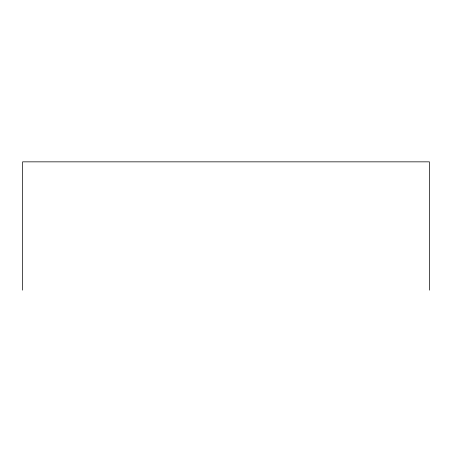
<?xml version="1.0" encoding="UTF-8"?>
<svg xmlns="http://www.w3.org/2000/svg" width="452" height="452" viewBox="0 0 452 452"><rect width="100%" height="100%" fill="white"/><g stroke="black" fill="none" stroke-linecap="round" stroke-linejoin="round"><path stroke-width="0.68" d="M429.4 290.156L429.4 161.844L22.6 161.844L22.6 290.156"/></g></svg>
